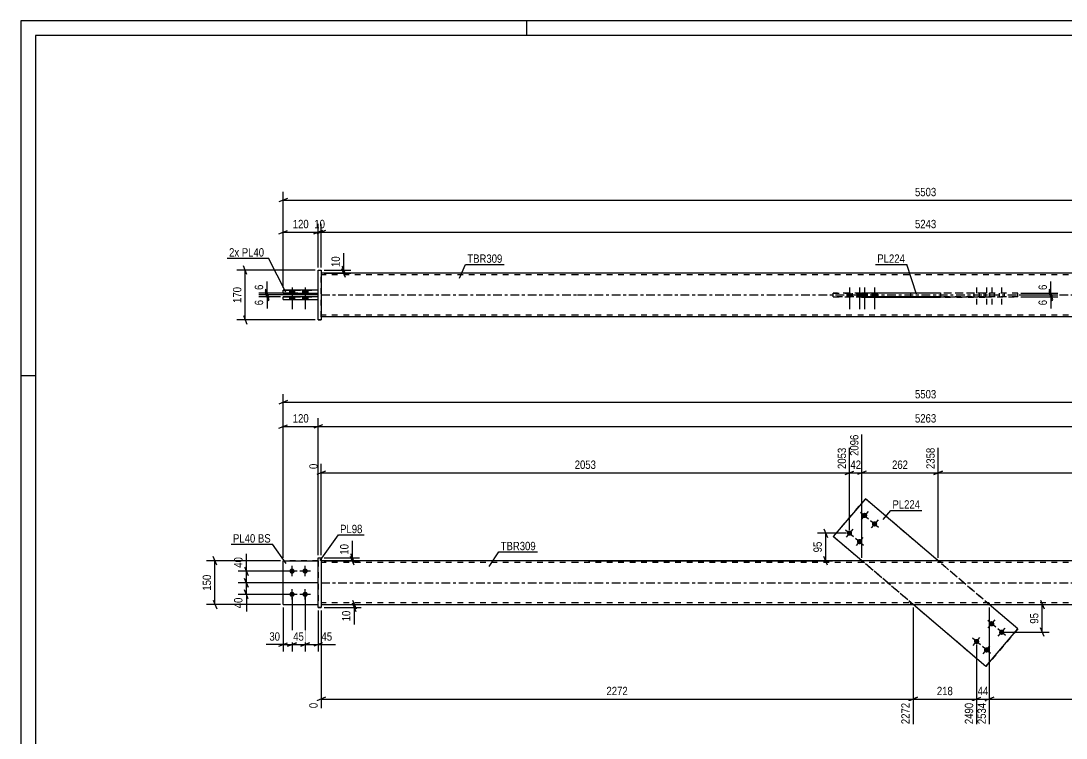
# Model space of a CAD drawing. Header units: millimetres. Extents: x 0 to 594, y 0 to 420.
# Drawn here: x 0 to 359.3, y 173.5 to 420 of the extents above; entities that cross this region are included whole.
import ezdxf

# ---------------------------------------------------------------- set-up
doc = ezdxf.new("R2010")
doc.units = ezdxf.units.MM
doc.linetypes.add('DXK_LINE_DOT2', pattern=[3.9198, 1.9599, -1.9599])
doc.linetypes.add('DXK_LINE_DOT3', pattern=[5.9187, 2.979, -0.9799, 0.9799, -0.9799])
doc.styles.add('Arial Narrow', font='ARIALN.TTF', dxfattribs={"height": 0.2})

# ---------------------------------------------------------------- blocks, each defined once
blk = doc.blocks.new('Unknown-580609885-1130')
at = {"color": 5, "linetype": 'Continuous'}
for p, q in [((594, 420), (0, 420)), ((0, 420), (0, 0)), ((174, 415), (174, 420)), ((589, 415), (5, 415)), ((5, 415), (5, 5)), ((5, 298), (0, 298))]:
    blk.add_line(p, q, dxfattribs=at)
blk = doc.blocks.new('Part-580609885-1679 - 1673')
at = {"color": 7, "linetype": 'DXK_LINE_DOT2'}
for p, q in [((90.21, 219.41), (90.21, 234.41)), ((90.21, 234.41), (102.21, 234.41)), ((102.21, 234.41), (90.21, 234.41)), ((102.21, 234.41), (102.21, 219.41)), ((90.21, 219.41), (90.21, 219.41)), ((90.21, 219.41), (102.21, 219.41)), ((90.21, 219.41), (102.21, 219.41)), ((102.21, 219.41), (102.21, 219.41))]:
    blk.add_line(p, q, dxfattribs=at)
blk = doc.blocks.new('Part-580609885-1700 - 1673')
at = {"color": 2, "linetype": 'Continuous'}
for p, q in [((191.21, 234.41), (103.21, 234.41)), ((430.77, 234.41), (191.31, 234.41)), ((103.21, 219.41), (191.21, 219.41)), ((191.31, 219.41), (430.77, 219.41))]:
    blk.add_line(p, q, dxfattribs=at)
at = {"color": 7, "linetype": 'DXK_LINE_DOT2'}
for p, q in [((103.21, 234.41), (103.21, 219.41)), ((191.21, 233.81), (103.21, 233.81)), ((430.77, 233.81), (191.31, 233.81)), ((289.04, 234.41), (289.04, 233.81)), ((316.15, 234.41), (316.15, 233.81)), ((191.21, 220.01), (103.21, 220.01)), ((430.77, 220.01), (191.31, 220.01)), ((305.93, 219.41), (305.93, 220.01)), ((333.05, 219.41), (333.05, 220.01))]:
    blk.add_line(p, q, dxfattribs=at)
at = {"color": 7, "linetype": 'DXK_LINE_DOT3'}
for p, q in [((103.21, 226.91), (191.21, 226.91)), ((191.31, 226.91), (430.77, 226.91))]:
    blk.add_line(p, q, dxfattribs=at)
blk = doc.blocks.new('Part-580609885-1684 - 1673')
at = {"color": 2, "linetype": 'Continuous'}
for p, q in [((90.21, 219.41), (90.21, 234.41)), ((90.21, 234.41), (102.21, 234.41)), ((90.21, 219.41), (90.21, 219.41)), ((90.21, 219.41), (102.21, 219.41))]:
    blk.add_line(p, q, dxfattribs=at)
at = {"color": 7, "linetype": 'DXK_LINE_DOT2'}
for p, q in [((102.21, 234.41), (90.21, 234.41)), ((102.21, 234.41), (102.21, 219.41)), ((90.21, 219.41), (90.21, 219.41)), ((90.21, 219.41), (102.21, 219.41)), ((102.21, 219.41), (102.21, 219.41))]:
    blk.add_line(p, q, dxfattribs=at)
blk = doc.blocks.new('Bolt-580609885-1706 - 1673')
at = {"linetype": 'Continuous'}
for points in [[(290.67, 250.71), (290.8, 250.58), (290.9, 250.42), (290.96, 250.24), (290.98, 250.05), (290.97, 249.86), (290.92, 249.68), (290.83, 249.52), (290.7, 249.38), (290.56, 249.26), (290.39, 249.18), (290.2, 249.14), (290.01, 249.13), (289.83, 249.16), (289.66, 249.24), (289.5, 249.34), (289.37, 249.48), (289.27, 249.64), (289.21, 249.82), (289.18, 250), (289.2, 250.19), (289.25, 250.37), (289.34, 250.54), (289.46, 250.68), (289.61, 250.79), (289.78, 250.88), (289.97, 250.92), (290.15, 250.93), (290.34, 250.89), (290.51, 250.82)], [(294.09, 247.79), (294.22, 247.66), (294.32, 247.5), (294.38, 247.32), (294.41, 247.13), (294.39, 246.95), (294.34, 246.77), (294.25, 246.6), (294.13, 246.46), (293.98, 246.34), (293.81, 246.26), (293.63, 246.22), (293.44, 246.21), (293.25, 246.25), (293.08, 246.32), (292.93, 246.42), (292.8, 246.56), (292.7, 246.72), (292.63, 246.9), (292.61, 247.08), (292.62, 247.27), (292.68, 247.45), (292.77, 247.62), (292.89, 247.76), (293.04, 247.88), (293.21, 247.96), (293.39, 248), (293.58, 248.01), (293.76, 247.97), (293.94, 247.9)], [(285.48, 244.62), (285.61, 244.49), (285.71, 244.33), (285.77, 244.15), (285.79, 243.96), (285.78, 243.78), (285.73, 243.6), (285.64, 243.43), (285.52, 243.29), (285.37, 243.17), (285.2, 243.09), (285.01, 243.05), (284.83, 243.04), (284.64, 243.08), (284.47, 243.15), (284.31, 243.25), (284.18, 243.39), (284.08, 243.55), (284.02, 243.73), (284, 243.91), (284.01, 244.1), (284.06, 244.28), (284.15, 244.45), (284.27, 244.59), (284.42, 244.71), (284.59, 244.79), (284.78, 244.83), (284.96, 244.84), (285.15, 244.8), (285.32, 244.73)], [(288.9, 241.71), (289.03, 241.57), (289.13, 241.41), (289.19, 241.23), (289.22, 241.04), (289.2, 240.86), (289.15, 240.68), (289.06, 240.51), (288.94, 240.37), (288.79, 240.25), (288.62, 240.17), (288.44, 240.13), (288.25, 240.12), (288.07, 240.16), (287.89, 240.23), (287.74, 240.34), (287.61, 240.47), (287.51, 240.63), (287.44, 240.81), (287.42, 241), (287.43, 241.18), (287.49, 241.36), (287.58, 241.53), (287.7, 241.67), (287.85, 241.79), (288.02, 241.87), (288.2, 241.91), (288.39, 241.92), (288.57, 241.88), (288.75, 241.81)]]:
    blk.add_hatch(color=1, dxfattribs=at).paths.add_polyline_path(points)
at = {"color": 1, "linetype": 'Continuous'}
for p, q in [((288.71, 251.2), (291.45, 248.86)), ((291.25, 251.4), (288.92, 248.66)), ((292.14, 248.28), (294.88, 245.94)), ((294.68, 248.48), (292.34, 245.74)), ((283.52, 245.11), (286.26, 242.77)), ((286.06, 245.31), (283.73, 242.57)), ((286.95, 242.19), (289.69, 239.85)), ((289.49, 242.39), (287.15, 239.65))]:
    blk.add_line(p, q, dxfattribs=at)
blk = doc.blocks.new('Bolt-580609885-1707 - 1673')
at = {"linetype": 'Continuous'}
for points in [[(333.18, 212.12), (333.05, 212.25), (332.95, 212.41), (332.89, 212.59), (332.87, 212.78), (332.88, 212.96), (332.93, 213.14), (333.02, 213.31), (333.15, 213.45), (333.29, 213.57), (333.46, 213.65), (333.65, 213.69), (333.83, 213.7), (334.02, 213.66), (334.19, 213.59), (334.35, 213.49), (334.48, 213.35), (334.58, 213.19), (334.64, 213.01), (334.66, 212.82), (334.65, 212.64), (334.6, 212.46), (334.51, 212.29), (334.39, 212.15), (334.24, 212.03), (334.07, 211.95), (333.88, 211.91), (333.7, 211.9), (333.51, 211.94), (333.34, 212.01)], [(336.61, 209.2), (336.48, 209.33), (336.38, 209.49), (336.32, 209.67), (336.29, 209.86), (336.31, 210.04), (336.36, 210.22), (336.45, 210.39), (336.57, 210.53), (336.72, 210.65), (336.89, 210.73), (337.07, 210.77), (337.26, 210.78), (337.44, 210.74), (337.62, 210.67), (337.77, 210.57), (337.9, 210.43), (338, 210.27), (338.07, 210.09), (338.09, 209.91), (338.08, 209.72), (338.02, 209.54), (337.93, 209.37), (337.81, 209.23), (337.66, 209.11), (337.49, 209.03), (337.31, 208.99), (337.12, 208.98), (336.94, 209.02), (336.76, 209.09)], [(327.99, 206.03), (327.86, 206.16), (327.76, 206.32), (327.7, 206.5), (327.68, 206.69), (327.69, 206.87), (327.74, 207.05), (327.83, 207.22), (327.96, 207.36), (328.11, 207.48), (328.27, 207.56), (328.46, 207.6), (328.65, 207.61), (328.83, 207.57), (329, 207.5), (329.16, 207.4), (329.29, 207.26), (329.39, 207.1), (329.45, 206.92), (329.48, 206.74), (329.46, 206.55), (329.41, 206.37), (329.32, 206.2), (329.2, 206.06), (329.05, 205.94), (328.88, 205.86), (328.69, 205.82), (328.51, 205.81), (328.32, 205.85), (328.15, 205.92)], [(331.42, 203.11), (331.29, 203.24), (331.19, 203.4), (331.13, 203.58), (331.1, 203.77), (331.12, 203.96), (331.17, 204.14), (331.26, 204.3), (331.38, 204.44), (331.53, 204.56), (331.7, 204.64), (331.88, 204.68), (332.07, 204.69), (332.26, 204.66), (332.43, 204.58), (332.58, 204.48), (332.71, 204.34), (332.81, 204.18), (332.88, 204), (332.9, 203.82), (332.89, 203.63), (332.83, 203.45), (332.74, 203.28), (332.62, 203.14), (332.47, 203.03), (332.3, 202.94), (332.12, 202.9), (331.93, 202.9), (331.75, 202.93), (331.57, 203)]]:
    blk.add_hatch(color=1, dxfattribs=at).paths.add_polyline_path(points)
at = {"color": 1, "linetype": 'Continuous'}
for p, q in [((335.14, 211.63), (332.4, 213.97)), ((332.6, 211.43), (334.93, 214.17)), ((338.56, 208.71), (335.82, 211.05)), ((336.02, 208.51), (338.36, 211.25)), ((329.95, 205.54), (327.21, 207.88)), ((327.41, 205.34), (329.74, 208.08)), ((333.37, 202.62), (330.63, 204.96)), ((330.83, 202.42), (333.17, 205.16))]:
    blk.add_line(p, q, dxfattribs=at)
blk = doc.blocks.new('Bolt-580609885-1709 - 1673')
at = {"linetype": 'Continuous'}
for points in [[(93.21, 230.01), (93.03, 230.03), (92.85, 230.09), (92.68, 230.18), (92.54, 230.31), (92.43, 230.46), (92.36, 230.63), (92.32, 230.82), (92.32, 231), (92.36, 231.19), (92.43, 231.36), (92.54, 231.51), (92.68, 231.64), (92.85, 231.73), (93.03, 231.79), (93.21, 231.81), (93.4, 231.79), (93.58, 231.73), (93.74, 231.64), (93.88, 231.51), (93.99, 231.36), (94.07, 231.19), (94.11, 231), (94.11, 230.82), (94.07, 230.63), (93.99, 230.46), (93.88, 230.31), (93.74, 230.18), (93.58, 230.09), (93.4, 230.03)], [(97.71, 230.01), (97.53, 230.03), (97.35, 230.09), (97.18, 230.18), (97.04, 230.31), (96.93, 230.46), (96.86, 230.63), (96.82, 230.82), (96.82, 231), (96.86, 231.19), (96.93, 231.36), (97.04, 231.51), (97.18, 231.64), (97.35, 231.73), (97.53, 231.79), (97.71, 231.81), (97.9, 231.79), (98.08, 231.73), (98.24, 231.64), (98.38, 231.51), (98.49, 231.36), (98.57, 231.19), (98.61, 231), (98.61, 230.82), (98.57, 230.63), (98.49, 230.46), (98.38, 230.31), (98.24, 230.18), (98.08, 230.09), (97.9, 230.03)], [(93.21, 222.01), (93.03, 222.03), (92.85, 222.09), (92.68, 222.18), (92.54, 222.31), (92.43, 222.46), (92.36, 222.63), (92.32, 222.82), (92.32, 223), (92.36, 223.19), (92.43, 223.36), (92.54, 223.51), (92.68, 223.64), (92.85, 223.73), (93.03, 223.79), (93.21, 223.81), (93.4, 223.79), (93.58, 223.73), (93.74, 223.64), (93.88, 223.51), (93.99, 223.36), (94.07, 223.19), (94.11, 223), (94.11, 222.82), (94.07, 222.63), (93.99, 222.46), (93.88, 222.31), (93.74, 222.18), (93.58, 222.09), (93.4, 222.03)], [(97.71, 222.01), (97.53, 222.03), (97.35, 222.09), (97.18, 222.18), (97.04, 222.31), (96.93, 222.46), (96.86, 222.63), (96.82, 222.82), (96.82, 223), (96.86, 223.19), (96.93, 223.36), (97.04, 223.51), (97.18, 223.64), (97.35, 223.73), (97.53, 223.79), (97.71, 223.81), (97.9, 223.79), (98.08, 223.73), (98.24, 223.64), (98.38, 223.51), (98.49, 223.36), (98.57, 223.19), (98.61, 223), (98.61, 222.82), (98.57, 222.63), (98.49, 222.46), (98.38, 222.31), (98.24, 222.18), (98.08, 222.09), (97.9, 222.03)]]:
    blk.add_hatch(color=1, dxfattribs=at).paths.add_polyline_path(points)
at = {"color": 1, "linetype": 'Continuous'}
for p, q in [((95.01, 230.91), (91.41, 230.91)), ((93.21, 229.11), (93.21, 232.71)), ((99.51, 230.91), (95.91, 230.91)), ((97.71, 229.11), (97.71, 232.71)), ((95.01, 222.91), (91.41, 222.91)), ((93.21, 221.11), (93.21, 224.71)), ((99.51, 222.91), (95.91, 222.91)), ((97.71, 221.11), (97.71, 224.71))]:
    blk.add_line(p, q, dxfattribs=at)
blk = doc.blocks.new('Part-580609885-1715 - 1673')
at = {"color": 2, "linetype": 'Continuous'}
for p, q in [((290.34, 255.72), (279.31, 242.78)), ((290.34, 255.72), (290.34, 255.72)), ((315.35, 234.41), (290.34, 255.72)), ((289.14, 234.41), (279.31, 242.78)), ((279.31, 242.78), (279.31, 242.78)), ((331.75, 198.1), (306.74, 219.41)), ((342.77, 211.04), (332.95, 219.41)), ((331.75, 198.1), (342.77, 211.04)), ((342.77, 211.04), (342.77, 211.04)), ((331.75, 198.1), (331.75, 198.1))]:
    blk.add_line(p, q, dxfattribs=at)
at = {"color": 7, "linetype": 'DXK_LINE_DOT2'}
for p, q in [((279.31, 242.78), (290.34, 255.72)), ((342.77, 211.04), (290.34, 255.72)), ((331.75, 198.1), (279.31, 242.78)), ((306.74, 219.41), (289.14, 234.41)), ((332.95, 219.41), (315.35, 234.41)), ((342.77, 211.04), (331.75, 198.1))]:
    blk.add_line(p, q, dxfattribs=at)
blk = doc.blocks.new('Part-580609885-1720 - 1673')
at = {"color": 2, "linetype": 'Continuous'}
for p, q in [((102.21, 235.41), (103.21, 235.41)), ((102.21, 218.41), (102.21, 235.41)), ((103.21, 235.41), (103.21, 235.41)), ((103.21, 235.41), (103.21, 218.41)), ((102.21, 218.41), (103.21, 218.41))]:
    blk.add_line(p, q, dxfattribs=at)
at = {"color": 7, "linetype": 'DXK_LINE_DOT2'}
for p, q in [((102.21, 235.41), (103.21, 235.41)), ((103.21, 218.41), (102.21, 218.41)), ((102.21, 218.41), (102.21, 218.41)), ((103.21, 218.41), (103.21, 218.41))]:
    blk.add_line(p, q, dxfattribs=at)
blk = doc.blocks.new('Part-580609885-1418 - 1367')
at = {"color": 2, "linetype": 'Continuous'}
for p, q in [((90.21, 324.2), (90.21, 325.2)), ((102.21, 325.2), (90.21, 325.2)), ((90.21, 324.2), (90.21, 324.2)), ((90.21, 324.2), (102.21, 324.2))]:
    blk.add_line(p, q, dxfattribs=at)
at = {"color": 7, "linetype": 'DXK_LINE_DOT2'}
for p, q in [((90.21, 325.2), (102.21, 325.2)), ((90.21, 324.2), (102.21, 324.2)), ((102.21, 324.2), (102.21, 325.2))]:
    blk.add_line(p, q, dxfattribs=at)
blk = doc.blocks.new('Bolt-580609885-1370 - 1367')
at = {"linetype": 'Continuous'}
for points in [[(92.31, 326.4), (94.11, 326.4), (94.11, 327.4), (92.31, 327.4)], [(92.31, 326.4), (94.11, 326.4), (94.11, 327.4), (92.31, 327.4)], [(96.81, 326.4), (98.61, 326.4), (98.61, 327.4), (96.81, 327.4)], [(96.81, 326.4), (98.61, 326.4), (98.61, 327.4), (96.81, 327.4)], [(92.31, 324.2), (94.11, 324.2), (94.11, 325.2), (92.31, 325.2)], [(92.31, 324.2), (94.11, 324.2), (94.11, 325.2), (92.31, 325.2)], [(96.81, 324.2), (98.61, 324.2), (98.61, 325.2), (96.81, 325.2)], [(96.81, 324.2), (98.61, 324.2), (98.61, 325.2), (96.81, 325.2)]]:
    blk.add_hatch(color=1, dxfattribs=at).paths.add_polyline_path(points)
at = {"color": 1, "linetype": 'Continuous'}
for p, q in [((92.31, 327.4), (92.31, 326.4)), ((92.31, 327.4), (92.31, 326.4)), ((93.21, 328.4), (93.21, 320.9)), ((93.21, 328.4), (93.21, 320.9)), ((94.11, 327.4), (94.11, 326.4)), ((94.11, 327.4), (94.11, 326.4)), ((96.81, 327.4), (96.81, 326.4)), ((96.81, 327.4), (96.81, 326.4)), ((97.71, 328.4), (97.71, 320.9)), ((97.71, 328.4), (97.71, 320.9)), ((98.61, 327.4), (98.61, 326.4)), ((98.61, 327.4), (98.61, 326.4)), ((92.31, 325.2), (92.31, 324.2)), ((92.31, 325.2), (92.31, 324.2)), ((94.11, 325.2), (94.11, 324.2)), ((94.11, 325.2), (94.11, 324.2)), ((96.81, 325.2), (96.81, 324.2)), ((96.81, 325.2), (96.81, 324.2)), ((98.61, 325.2), (98.61, 324.2)), ((98.61, 325.2), (98.61, 324.2))]:
    blk.add_line(p, q, dxfattribs=at)
blk = doc.blocks.new('Bolt-580609885-1435 - 1367')
at = {"color": 1, "linetype": 'DXK_LINE_DOT2'}
for p, q in [((328.58, 328.4), (328.58, 320.9)), ((332, 328.4), (332, 320.9)), ((333.77, 328.4), (333.77, 320.9)), ((337.19, 328.4), (337.19, 320.9)), ((327.68, 326.4), (327.68, 325.2)), ((329.48, 326.4), (329.48, 325.2)), ((331.1, 326.4), (331.1, 325.2)), ((332.87, 326.4), (332.87, 325.2)), ((332.9, 326.4), (332.9, 325.2)), ((334.67, 326.4), (334.67, 325.2)), ((336.29, 326.4), (336.29, 325.2)), ((338.09, 326.4), (338.09, 325.2))]:
    blk.add_line(p, q, dxfattribs=at)
blk = doc.blocks.new('Part-580609885-1456 - 1367')
at = {"color": 2, "linetype": 'Continuous'}
for p, q in [((191.21, 333.3), (103.21, 333.3)), ((430.77, 333.3), (191.31, 333.3)), ((289.04, 326.4), (289.04, 326.5)), ((289.04, 326.5), (289.04, 326.5)), ((289.04, 326.5), (316.15, 326.5)), ((289.04, 325.2), (289.04, 325.1)), ((289.04, 325.1), (316.15, 325.1)), ((305.93, 326.5), (305.93, 326.4)), ((305.93, 325.1), (305.93, 325.2)), ((316.15, 326.5), (316.15, 325.1)), ((191.21, 318.3), (103.21, 318.3)), ((430.77, 318.3), (191.31, 318.3))]:
    blk.add_line(p, q, dxfattribs=at)
at = {"color": 7, "linetype": 'DXK_LINE_DOT2'}
for p, q in [((103.21, 318.3), (103.21, 333.3)), ((191.21, 332.7), (103.21, 332.7)), ((430.77, 332.7), (191.31, 332.7)), ((289.04, 325.2), (289.04, 326.5)), ((289.04, 326.5), (316.15, 326.5)), ((289.04, 325.1), (316.15, 325.1)), ((305.93, 326.5), (333.05, 326.5)), ((305.93, 326.5), (305.93, 326.5)), ((305.93, 326.5), (333.05, 326.5)), ((305.93, 326.4), (305.93, 326.5)), ((305.93, 325.2), (305.93, 326.4)), ((305.93, 325.1), (305.93, 325.1)), ((305.93, 325.1), (305.93, 325.1)), ((333.05, 325.1), (305.93, 325.1)), ((305.93, 325.1), (333.05, 325.1)), ((333.05, 326.5), (333.05, 325.1)), ((191.21, 318.9), (103.21, 318.9)), ((430.77, 318.9), (191.31, 318.9))]:
    blk.add_line(p, q, dxfattribs=at)
at = {"color": 7, "linetype": 'DXK_LINE_DOT3'}
for p, q in [((103.21, 325.8), (191.21, 325.8)), ((191.31, 325.8), (430.77, 325.8))]:
    blk.add_line(p, q, dxfattribs=at)
blk = doc.blocks.new('Part-580609885-1413 - 1367')
at = {"color": 2, "linetype": 'Continuous'}
for p, q in [((90.21, 326.4), (90.21, 327.4)), ((102.21, 327.4), (90.21, 327.4)), ((90.21, 326.4), (90.21, 326.4)), ((90.21, 326.4), (102.21, 326.4))]:
    blk.add_line(p, q, dxfattribs=at)
at = {"color": 7, "linetype": 'DXK_LINE_DOT2'}
for p, q in [((90.21, 327.4), (102.21, 327.4)), ((102.21, 326.4), (102.21, 327.4)), ((90.21, 326.4), (102.21, 326.4))]:
    blk.add_line(p, q, dxfattribs=at)
blk = doc.blocks.new('Part-580609885-1397 - 1367')
at = {"color": 2, "linetype": 'Continuous'}
for p, q in [((279.31, 325.2), (279.31, 326.4)), ((290.34, 325.2), (290.34, 326.4)), ((316.15, 326.4), (290.34, 326.4)), ((316.15, 325.2), (290.34, 325.2))]:
    blk.add_line(p, q, dxfattribs=at)
at = {"color": 7, "linetype": 'DXK_LINE_DOT2'}
for p, q in [((331.75, 326.4), (279.31, 326.4)), ((279.31, 326.4), (290.34, 326.4)), ((279.31, 325.2), (331.75, 325.2)), ((290.34, 325.2), (279.31, 325.2)), ((342.77, 326.4), (316.15, 326.4)), ((342.77, 325.2), (316.15, 325.2)), ((331.75, 325.2), (331.75, 326.4)), ((342.77, 326.4), (331.75, 326.4)), ((331.75, 325.2), (342.77, 325.2)), ((342.77, 325.2), (342.77, 326.4))]:
    blk.add_line(p, q, dxfattribs=at)
blk = doc.blocks.new('Part-580609885-1398 - 1367')
at = {"color": 2, "linetype": 'Continuous'}
for p, q in [((102.21, 334.3), (103.21, 334.3)), ((102.21, 317.3), (102.21, 334.3)), ((103.21, 334.3), (103.21, 334.3)), ((103.21, 334.3), (103.21, 317.3)), ((103.21, 317.3), (102.21, 317.3)), ((102.21, 317.3), (102.21, 317.3))]:
    blk.add_line(p, q, dxfattribs=at)
at = {"color": 7, "linetype": 'DXK_LINE_DOT2'}
for p, q in [((102.21, 334.3), (103.21, 334.3)), ((102.21, 317.3), (103.21, 317.3)), ((102.21, 317.3), (102.21, 317.3))]:
    blk.add_line(p, q, dxfattribs=at)
blk = doc.blocks.new('Bolt-580609885-1436 - 1367')
at = {"linetype": 'Continuous'}
for points in [[(285.79, 326.4), (283.99, 326.4), (283.99, 325.2), (285.79, 325.2)], [(289.22, 326.4), (287.42, 326.4), (287.42, 325.2), (289.22, 325.2)], [(290.98, 326.4), (289.18, 326.4), (289.18, 325.2), (290.98, 325.2)], [(294.41, 326.4), (292.61, 326.4), (292.61, 325.2), (294.41, 325.2)]]:
    blk.add_hatch(color=1, dxfattribs=at).paths.add_polyline_path(points)
at = {"color": 1, "linetype": 'Continuous'}
for p, q in [((284.89, 328.4), (284.89, 320.9)), ((288.32, 328.4), (288.32, 320.9)), ((290.08, 328.4), (290.08, 320.9)), ((293.51, 328.4), (293.51, 320.9)), ((283.99, 326.4), (283.99, 325.2)), ((285.79, 326.4), (285.79, 325.2)), ((287.42, 326.4), (287.42, 325.2)), ((289.18, 326.4), (289.18, 325.2)), ((289.22, 326.4), (289.22, 325.2)), ((290.98, 326.4), (290.98, 325.2)), ((292.61, 326.4), (292.61, 325.2)), ((294.41, 326.4), (294.41, 325.2))]:
    blk.add_line(p, q, dxfattribs=at)
blk = doc.blocks.new('StraightDimension-580609885-1850 - 1673')
at = {"color": 7, "linetype": 'Continuous'}
for p, q in [((332.95, 218.41), (332.95, 178.3)), ((328.58, 205.71), (328.58, 178.3)), ((327.08, 186.31), (330.08, 187.51)), ((328.58, 186.91), (332.95, 186.91)), ((334.45, 187.51), (331.45, 186.31))]:
    blk.add_line(p, q, dxfattribs=at)
at = {"color": 0}
blk.add_wipeout([(333.19, 187.66), (333.19, 191.86), (328.33, 191.86), (328.33, 187.66)], dxfattribs=at)
at = {"color": 3, "style": 'Arial Narrow'}
blk.add_text('44', height=2.863, dxfattribs=at).set_placement((328.93, 188.26))
at = {"color": 0, "linetype": 'Continuous'}
blk.add_wipeout([(332.35, 186.21), (328.15, 186.21), (328.15, 177.7), (332.35, 177.7)], dxfattribs=at)
at = {"color": 3, "linetype": 'Continuous', "style": 'Arial Narrow'}
blk.add_text('2534', height=2.863, rotation=90.0002, dxfattribs=at).set_placement((331.75, 178.3))
blk = doc.blocks.new('StraightDimension-580609885-1792 - 1673')
at = {"color": 7, "linetype": 'Continuous'}
for p, q in [((289.14, 235.41), (289.14, 277.8)), ((284.89, 244.94), (284.89, 273.3)), ((283.39, 264.08), (286.39, 265.28)), ((284.89, 264.68), (289.14, 264.68)), ((290.64, 265.28), (287.64, 264.08))]:
    blk.add_line(p, q, dxfattribs=at)
at = {"color": 0}
blk.add_wipeout([(289.44, 265.43), (289.44, 269.63), (284.59, 269.63), (284.59, 265.43)], dxfattribs=at)
at = {"color": 0, "linetype": 'Continuous'}
blk.add_wipeout([(288.54, 278.4), (284.34, 278.4), (284.34, 269.88), (288.54, 269.88)], dxfattribs=at)
at = {"color": 3, "linetype": 'Continuous', "style": 'Arial Narrow'}
blk.add_text('2096', height=2.863, rotation=90.0002, dxfattribs=at).set_placement((287.94, 270.48))
at = {"color": 3, "style": 'Arial Narrow'}
blk.add_text('42', height=2.863, dxfattribs=at).set_placement((285.19, 266.03))
blk = doc.blocks.new('StraightDimension-580609885-1891 - 1673')
at = {"color": 7, "linetype": 'Continuous'}
for p, q in [((104.21, 219.41), (117.02, 219.41)), ((114.02, 220.91), (115.22, 217.91)), ((115.22, 216.91), (114.02, 219.91)), ((114.62, 218.41), (114.62, 219.41)), ((104.21, 218.41), (117.02, 218.41))]:
    blk.add_line(p, q, dxfattribs=at)
at = {"color": 0}
blk.add_wipeout([(113.87, 217.89), (109.67, 217.89), (109.67, 213.03), (113.87, 213.03)], dxfattribs=at)
at = {"color": 7, "linetype": 'Continuous'}
blk.add_line((114.62, 218.41), (114.62, 212.5), dxfattribs=at)
blk.add_line((114.62, 218.41), (114.62, 212.5), dxfattribs=at)
at = {"color": 3, "style": 'Arial Narrow'}
blk.add_text('10', height=2.863, rotation=90.0002, dxfattribs=at).set_placement((113.27, 213.63))
blk = doc.blocks.new('StraightDimension-580609885-1827 - 1673')
at = {"color": 7, "linetype": 'Continuous'}
for p, q in [((93.21, 221.91), (93.21, 203.24)), ((90.21, 218.41), (90.21, 203.24)), ((88.71, 205.04), (91.71, 206.24)), ((90.21, 205.64), (93.21, 205.64)), ((94.71, 206.24), (91.71, 205.04))]:
    blk.add_line(p, q, dxfattribs=at)
at = {"color": 0}
blk.add_wipeout([(89.69, 206.39), (89.69, 210.59), (84.83, 210.59), (84.83, 206.39)], dxfattribs=at)
at = {"color": 7, "linetype": 'Continuous'}
blk.add_line((90.21, 205.64), (84.31, 205.64), dxfattribs=at)
blk.add_line((90.21, 205.64), (84.31, 205.64), dxfattribs=at)
at = {"color": 3, "style": 'Arial Narrow'}
blk.add_text('30', height=2.863, dxfattribs=at).set_placement((85.43, 206.99))
blk = doc.blocks.new('StraightDimension-580609885-1806 - 1673')
at = {"color": 7, "linetype": 'Continuous'}
for p, q in [((284.89, 244.94), (284.89, 273.3)), ((103.21, 236.41), (103.21, 267.81)), ((104.71, 265.28), (101.71, 264.08)), ((103.21, 264.68), (284.89, 264.68)), ((283.39, 264.08), (286.39, 265.28))]:
    blk.add_line(p, q, dxfattribs=at)
at = {"color": 0, "linetype": 'Continuous'}
for points in [[(284.29, 273.9), (280.09, 273.9), (280.09, 265.38), (284.29, 265.38)], [(102.61, 268.41), (98.41, 268.41), (98.41, 265.38), (102.61, 265.38)]]:
    blk.add_wipeout(points, dxfattribs=at)
at = {"color": 0}
blk.add_wipeout([(198.31, 265.43), (198.31, 269.63), (189.8, 269.63), (189.8, 265.43)], dxfattribs=at)
at = {"color": 3, "linetype": 'Continuous', "style": 'Arial Narrow'}
for s, height, p in [('2053', 2.863, (283.69, 265.98)), ('0', 2.86, (102.01, 265.98))]:
    blk.add_text(s, height=height, rotation=90.0002, dxfattribs=at).set_placement(p)
at = {"color": 3, "style": 'Arial Narrow'}
blk.add_text('2053', height=2.863, dxfattribs=at).set_placement((190.4, 266.03))
blk = doc.blocks.new('StraightDimension-580609885-1760 - 1673')
at = {"color": 7, "linetype": 'Continuous'}
for p, q in [((315.35, 235.41), (315.35, 273.3)), ((518.87, 236.41), (518.87, 273.3)), ((316.85, 265.28), (313.85, 264.08)), ((315.35, 264.68), (518.87, 264.68)), ((517.37, 264.08), (520.37, 265.28))]:
    blk.add_line(p, q, dxfattribs=at)
at = {"color": 0, "linetype": 'Continuous'}
blk.add_wipeout([(518.27, 273.9), (514.07, 273.9), (514.07, 265.38), (518.27, 265.38)], dxfattribs=at)
at = {"color": 0}
blk.add_wipeout([(421.37, 265.43), (421.37, 269.63), (412.85, 269.63), (412.85, 265.43)], dxfattribs=at)
at = {"color": 3, "linetype": 'Continuous', "style": 'Arial Narrow'}
blk.add_text('5243', height=2.863, rotation=90.0002, dxfattribs=at).set_placement((517.67, 265.98))
at = {"color": 3, "style": 'Arial Narrow'}
blk.add_text('2885', height=2.863, dxfattribs=at).set_placement((413.45, 266.03))
blk = doc.blocks.new('StraightDimension-580609885-2057 - 1673')
at = {"color": 7, "linetype": 'Continuous'}
for p, q in [((88.71, 280.01), (91.71, 281.21)), ((90.21, 235.41), (90.21, 283.46)), ((90.21, 280.61), (102.21, 280.61)), ((103.71, 281.21), (100.71, 280.01)), ((102.21, 236.41), (102.21, 283.46))]:
    blk.add_line(p, q, dxfattribs=at)
at = {"color": 0}
blk.add_wipeout([(99.55, 281.36), (99.55, 285.56), (92.87, 285.56), (92.87, 281.36)], dxfattribs=at)
at = {"color": 3, "style": 'Arial Narrow'}
blk.add_text('120', height=2.863, dxfattribs=at).set_placement((93.47, 281.96))
blk = doc.blocks.new('StraightDimension-580609885-1900 - 1673')
at = {"color": 7, "linetype": 'Continuous'}
for p, q in [((104.21, 235.41), (116.36, 235.41)), ((104.21, 234.41), (116.36, 234.41)), ((113.36, 236.91), (114.56, 233.91)), ((114.56, 232.91), (113.36, 235.91)), ((113.96, 234.41), (113.96, 235.41))]:
    blk.add_line(p, q, dxfattribs=at)
at = {"color": 0}
blk.add_wipeout([(113.21, 240.79), (109.01, 240.79), (109.01, 235.94), (113.21, 235.94)], dxfattribs=at)
at = {"color": 7, "linetype": 'Continuous'}
blk.add_line((113.96, 235.41), (113.96, 241.32), dxfattribs=at)
blk.add_line((113.96, 235.41), (113.96, 241.32), dxfattribs=at)
at = {"color": 3, "style": 'Arial Narrow'}
blk.add_text('10', height=2.863, rotation=90.0002, dxfattribs=at).set_placement((112.61, 236.54))
blk = doc.blocks.new('StraightDimension-580609885-2050 - 1673')
at = {"color": 7, "linetype": 'Continuous'}
for p, q in [((103.71, 281.21), (100.71, 280.01)), ((102.21, 236.41), (102.21, 283.46)), ((102.21, 280.61), (519.87, 280.61))]:
    blk.add_line(p, q, dxfattribs=at)
at = {"color": 0}
blk.add_wipeout([(315.3, 281.36), (315.3, 285.56), (306.79, 285.56), (306.79, 281.36)], dxfattribs=at)
at = {"color": 3, "style": 'Arial Narrow'}
blk.add_text('5263', height=2.863, dxfattribs=at).set_placement((307.39, 281.96))
blk = doc.blocks.new('StraightDimension-580609885-1772 - 1673')
at = {"color": 7, "linetype": 'Continuous'}
for p, q in [((289.14, 235.41), (289.14, 277.8)), ((315.35, 235.41), (315.35, 273.3)), ((290.64, 265.28), (287.64, 264.08)), ((289.14, 264.68), (315.35, 264.68)), ((313.85, 264.08), (316.85, 265.28))]:
    blk.add_line(p, q, dxfattribs=at)
at = {"color": 0, "linetype": 'Continuous'}
blk.add_wipeout([(314.75, 273.9), (310.55, 273.9), (310.55, 265.38), (314.75, 265.38)], dxfattribs=at)
at = {"color": 0}
blk.add_wipeout([(305.58, 265.43), (305.58, 269.63), (298.9, 269.63), (298.9, 265.43)], dxfattribs=at)
at = {"color": 3, "linetype": 'Continuous', "style": 'Arial Narrow'}
blk.add_text('2358', height=2.863, rotation=90.0002, dxfattribs=at).set_placement((314.15, 265.98))
at = {"color": 3, "style": 'Arial Narrow'}
blk.add_text('262', height=2.863, dxfattribs=at).set_placement((299.5, 266.03))
blk = doc.blocks.new('StraightDimension-580609885-1909 - 1673')
at = {"color": 7, "linetype": 'Continuous'}
for p, q in [((92.21, 230.91), (74.66, 230.91)), ((76.91, 232.41), (78.11, 229.41)), ((77.51, 226.91), (77.51, 230.91)), ((102.21, 226.91), (74.66, 226.91)), ((78.11, 225.41), (76.91, 228.41))]:
    blk.add_line(p, q, dxfattribs=at)
at = {"color": 0}
blk.add_wipeout([(76.76, 236.29), (72.56, 236.29), (72.56, 231.44), (76.76, 231.44)], dxfattribs=at)
at = {"color": 7, "linetype": 'Continuous'}
blk.add_line((77.51, 230.91), (77.51, 236.82), dxfattribs=at)
blk.add_line((77.51, 230.91), (77.51, 236.82), dxfattribs=at)
at = {"color": 3, "style": 'Arial Narrow'}
blk.add_text('40', height=2.863, rotation=90.0002, dxfattribs=at).set_placement((76.16, 232.04))
blk = doc.blocks.new('StraightDimension-580609885-1735 - 1673')
at = {"color": 7, "linetype": 'Continuous'}
for p, q in [((276.09, 245.44), (277.29, 242.44)), ((283.89, 243.94), (273.84, 243.94)), ((276.69, 234.41), (276.69, 243.94)), ((195.16, 234.41), (279.09, 234.41)), ((277.29, 232.91), (276.09, 235.91))]:
    blk.add_line(p, q, dxfattribs=at)
at = {"color": 0}
blk.add_wipeout([(275.94, 241.6), (271.74, 241.6), (271.74, 236.75), (275.94, 236.75)], dxfattribs=at)
at = {"color": 3, "style": 'Arial Narrow'}
blk.add_text('95', height=2.863, rotation=90.0002, dxfattribs=at).set_placement((275.34, 237.35))
blk = doc.blocks.new('StraightDimension-580609885-1746 - 1673')
at = {"color": 7, "linetype": 'Continuous'}
for p, q in [((90.21, 235.41), (90.21, 291.76)), ((91.71, 289.51), (88.71, 288.31)), ((90.21, 288.91), (531.87, 288.91))]:
    blk.add_line(p, q, dxfattribs=at)
at = {"color": 0}
blk.add_wipeout([(315.3, 289.66), (315.3, 293.86), (306.79, 293.86), (306.79, 289.66)], dxfattribs=at)
at = {"color": 3, "style": 'Arial Narrow'}
blk.add_text('5503', height=2.863, dxfattribs=at).set_placement((307.39, 290.26))
blk = doc.blocks.new('StraightDimension-580609885-1813 - 1673')
at = {"color": 7, "linetype": 'Continuous'}
for p, q in [((97.71, 221.91), (97.71, 203.24)), ((102.21, 217.41), (102.21, 203.24)), ((96.21, 205.04), (99.21, 206.24)), ((97.71, 205.64), (102.21, 205.64)), ((103.71, 206.24), (100.71, 205.04))]:
    blk.add_line(p, q, dxfattribs=at)
at = {"color": 0}
blk.add_wipeout([(107.59, 206.39), (107.59, 210.59), (102.74, 210.59), (102.74, 206.39)], dxfattribs=at)
at = {"color": 7, "linetype": 'Continuous'}
blk.add_line((102.21, 205.64), (108.12, 205.64), dxfattribs=at)
blk.add_line((102.21, 205.64), (108.12, 205.64), dxfattribs=at)
at = {"color": 3, "style": 'Arial Narrow'}
blk.add_text('45', height=2.863, dxfattribs=at).set_placement((103.34, 206.99))
blk = doc.blocks.new('StraightDimension-580609885-1820 - 1673')
at = {"color": 7, "linetype": 'Continuous'}
for p, q in [((93.21, 221.91), (93.21, 203.24)), ((97.71, 221.91), (97.71, 203.24)), ((91.71, 205.04), (94.71, 206.24)), ((93.21, 205.64), (97.71, 205.64)), ((99.21, 206.24), (96.21, 205.04))]:
    blk.add_line(p, q, dxfattribs=at)
at = {"color": 0}
blk.add_wipeout([(97.89, 206.39), (97.89, 210.59), (93.03, 210.59), (93.03, 206.39)], dxfattribs=at)
at = {"color": 3, "style": 'Arial Narrow'}
blk.add_text('45', height=2.863, dxfattribs=at).set_placement((93.63, 206.99))
blk = doc.blocks.new('StraightDimension-580609885-1838 - 1673')
at = {"color": 7, "linetype": 'Continuous'}
for p, q in [((332.95, 218.41), (332.95, 178.3)), ((518.87, 217.41), (518.87, 178.3)), ((334.45, 187.51), (331.45, 186.31)), ((332.95, 186.91), (518.87, 186.91)), ((517.37, 186.31), (520.37, 187.51))]:
    blk.add_line(p, q, dxfattribs=at)
at = {"color": 0}
blk.add_wipeout([(430.17, 187.66), (430.17, 191.86), (421.65, 191.86), (421.65, 187.66)], dxfattribs=at)
at = {"color": 0, "linetype": 'Continuous'}
blk.add_wipeout([(518.27, 186.21), (514.07, 186.21), (514.07, 177.7), (518.27, 177.7)], dxfattribs=at)
at = {"color": 3, "style": 'Arial Narrow'}
blk.add_text('2709', height=2.863, dxfattribs=at).set_placement((422.25, 188.26))
at = {"color": 3, "linetype": 'Continuous', "style": 'Arial Narrow'}
blk.add_text('5243', height=2.863, rotation=90.0002, dxfattribs=at).set_placement((517.67, 178.3))
blk = doc.blocks.new('StraightDimension-580609885-1864 - 1673')
at = {"color": 7, "linetype": 'Continuous'}
for p, q in [((306.74, 218.41), (306.74, 178.3)), ((328.58, 205.71), (328.58, 178.3)), ((308.24, 187.51), (305.24, 186.31)), ((306.74, 186.91), (328.58, 186.91)), ((327.08, 186.31), (330.08, 187.51))]:
    blk.add_line(p, q, dxfattribs=at)
at = {"color": 0}
blk.add_wipeout([(321, 187.66), (321, 191.86), (314.32, 191.86), (314.32, 187.66)], dxfattribs=at)
at = {"color": 0, "linetype": 'Continuous'}
blk.add_wipeout([(327.98, 186.21), (323.78, 186.21), (323.78, 177.7), (327.98, 177.7)], dxfattribs=at)
at = {"color": 3, "style": 'Arial Narrow'}
blk.add_text('218', height=2.863, dxfattribs=at).set_placement((314.92, 188.26))
at = {"color": 3, "linetype": 'Continuous', "style": 'Arial Narrow'}
blk.add_text('2490', height=2.863, rotation=90.0002, dxfattribs=at).set_placement((327.38, 178.3))
blk = doc.blocks.new('StraightDimension-580609885-1878 - 1673')
at = {"color": 7, "linetype": 'Continuous'}
for p, q in [((103.21, 217.41), (103.21, 183.79)), ((306.74, 218.41), (306.74, 178.3)), ((104.71, 187.51), (101.71, 186.31)), ((103.21, 186.91), (306.74, 186.91)), ((305.24, 186.31), (308.24, 187.51))]:
    blk.add_line(p, q, dxfattribs=at)
at = {"color": 0}
blk.add_wipeout([(209.23, 187.66), (209.23, 191.86), (200.72, 191.86), (200.72, 187.66)], dxfattribs=at)
at = {"color": 0, "linetype": 'Continuous'}
for points in [[(102.61, 186.21), (98.41, 186.21), (98.41, 183.19), (102.61, 183.19)], [(306.14, 186.21), (301.94, 186.21), (301.94, 177.7), (306.14, 177.7)]]:
    blk.add_wipeout(points, dxfattribs=at)
at = {"color": 3, "style": 'Arial Narrow'}
blk.add_text('2272', height=2.863, dxfattribs=at).set_placement((201.32, 188.26))
at = {"color": 3, "linetype": 'Continuous', "style": 'Arial Narrow'}
for s, height, p in [('0', 2.86, (102.01, 183.79)), ('2272', 2.863, (305.54, 178.3))]:
    blk.add_text(s, height=height, rotation=90.0002, dxfattribs=at).set_placement(p)
blk = doc.blocks.new('StraightDimension-580609885-1922 - 1673')
at = {"color": 7, "linetype": 'Continuous'}
for p, q in [((102.21, 226.91), (74.66, 226.91)), ((76.91, 228.41), (78.11, 225.41)), ((77.51, 222.91), (77.51, 226.91)), ((92.21, 222.91), (74.66, 222.91)), ((78.11, 221.41), (76.91, 224.41))]:
    blk.add_line(p, q, dxfattribs=at)
at = {"color": 0}
blk.add_wipeout([(76.76, 222.39), (72.56, 222.39), (72.56, 217.53), (76.76, 217.53)], dxfattribs=at)
at = {"color": 7, "linetype": 'Continuous'}
blk.add_line((77.51, 222.91), (77.51, 217), dxfattribs=at)
blk.add_line((77.51, 222.91), (77.51, 217), dxfattribs=at)
at = {"color": 3, "style": 'Arial Narrow'}
blk.add_text('40', height=2.863, rotation=90.0002, dxfattribs=at).set_placement((76.16, 218.13))
blk = doc.blocks.new('StraightDimension-580609885-1979 - 1673')
at = {"color": 7, "linetype": 'Continuous'}
for p, q in [((89.21, 234.41), (63.86, 234.41)), ((67.31, 232.91), (66.11, 235.91)), ((66.71, 219.41), (66.71, 234.41)), ((89.21, 219.41), (63.86, 219.41)), ((66.11, 220.91), (67.31, 217.91))]:
    blk.add_line(p, q, dxfattribs=at)
at = {"color": 0}
blk.add_wipeout([(65.96, 230.25), (61.76, 230.25), (61.76, 223.57), (65.96, 223.57)], dxfattribs=at)
at = {"color": 3, "style": 'Arial Narrow'}
blk.add_text('150', height=2.863, rotation=90.0002, dxfattribs=at).set_placement((65.36, 224.17))
blk = doc.blocks.new('StraightDimension-580609885-1993 - 1673')
at = {"color": 7, "linetype": 'Continuous'}
for p, q in [((350.56, 220.91), (351.76, 217.91)), ((351.16, 209.88), (351.16, 219.41)), ((351.33, 219.41), (353.56, 219.41)), ((338.19, 209.88), (353.56, 209.88)), ((351.76, 208.38), (350.56, 211.38))]:
    blk.add_line(p, q, dxfattribs=at)
at = {"color": 0}
blk.add_wipeout([(350.41, 217.07), (346.21, 217.07), (346.21, 212.22), (350.41, 212.22)], dxfattribs=at)
at = {"color": 3, "style": 'Arial Narrow'}
blk.add_text('95', height=2.863, rotation=90.0002, dxfattribs=at).set_placement((349.81, 212.82))
blk = doc.blocks.new('StraightDimension-580609885-1471 - 1367')
at = {"color": 7, "linetype": 'Continuous'}
for p, q in [((104.21, 334.3), (113.39, 334.3)), ((110.39, 335.8), (111.59, 332.8)), ((111.59, 331.8), (110.39, 334.8)), ((110.99, 333.3), (110.99, 334.3)), ((104.21, 333.3), (113.39, 333.3))]:
    blk.add_line(p, q, dxfattribs=at)
at = {"color": 0}
blk.add_wipeout([(110.24, 339.69), (106.04, 339.69), (106.04, 334.83), (110.24, 334.83)], dxfattribs=at)
at = {"color": 7, "linetype": 'Continuous'}
blk.add_line((110.99, 334.3), (110.99, 340.21), dxfattribs=at)
blk.add_line((110.99, 334.3), (110.99, 340.21), dxfattribs=at)
at = {"color": 3, "style": 'Arial Narrow'}
blk.add_text('10', height=2.863, rotation=90.0002, dxfattribs=at).set_placement((109.64, 335.43))
blk = doc.blocks.new('StraightDimension-580609885-1540 - 1367')
at = {"color": 7, "linetype": 'Continuous'}
for p, q in [((353.49, 327.9), (354.69, 324.9)), ((354.69, 324.3), (353.49, 327.3)), ((343.77, 326.4), (356.49, 326.4)), ((343.77, 325.8), (356.49, 325.8)), ((354.09, 325.8), (354.09, 326.4))]:
    blk.add_line(p, q, dxfattribs=at)
at = {"color": 0}
blk.add_wipeout([(353.34, 329.96), (349.14, 329.96), (349.14, 326.93), (353.34, 326.93)], dxfattribs=at)
at = {"color": 7, "linetype": 'Continuous'}
blk.add_line((354.09, 326.4), (354.09, 330.48), dxfattribs=at)
blk.add_line((354.09, 326.4), (354.09, 330.48), dxfattribs=at)
at = {"color": 3, "style": 'Arial Narrow'}
blk.add_text('6', height=2.86, rotation=90.0002, dxfattribs=at).set_placement((352.74, 327.53))
blk = doc.blocks.new('StraightDimension-580609885-1525 - 1367')
at = {"color": 7, "linetype": 'Continuous'}
for p, q in [((101.21, 334.3), (74.27, 334.3)), ((77.72, 332.8), (76.52, 335.8)), ((77.12, 317.3), (77.12, 334.3)), ((101.21, 317.3), (74.27, 317.3)), ((76.52, 318.8), (77.72, 315.8))]:
    blk.add_line(p, q, dxfattribs=at)
at = {"color": 0}
blk.add_wipeout([(76.37, 329.15), (72.17, 329.15), (72.17, 322.46), (76.37, 322.46)], dxfattribs=at)
at = {"color": 3, "style": 'Arial Narrow'}
blk.add_text('170', height=2.863, rotation=90.0002, dxfattribs=at).set_placement((75.77, 323.06))
blk = doc.blocks.new('StraightDimension-580609885-1536 - 1367')
at = {"color": 7, "linetype": 'Continuous'}
for p, q in [((353.49, 327.3), (354.69, 324.3)), ((343.77, 325.8), (356.49, 325.8)), ((343.77, 325.2), (356.49, 325.2)), ((354.69, 323.7), (353.49, 326.7)), ((354.09, 325.2), (354.09, 325.8))]:
    blk.add_line(p, q, dxfattribs=at)
at = {"color": 0}
blk.add_wipeout([(353.34, 324.68), (349.14, 324.68), (349.14, 321.65), (353.34, 321.65)], dxfattribs=at)
at = {"color": 7, "linetype": 'Continuous'}
blk.add_line((354.09, 325.2), (354.09, 321.13), dxfattribs=at)
blk.add_line((354.09, 325.2), (354.09, 321.13), dxfattribs=at)
at = {"color": 3, "style": 'Arial Narrow'}
blk.add_text('6', height=2.86, rotation=90.0002, dxfattribs=at).set_placement((352.74, 322.25))
blk = doc.blocks.new('StraightDimension-580609885-1489 - 1367')
at = {"color": 7, "linetype": 'Continuous'}
for p, q in [((84.02, 327.9), (85.22, 324.9)), ((85.22, 324.3), (84.02, 327.3)), ((95.21, 326.4), (81.77, 326.4)), ((102.21, 325.8), (81.77, 325.8)), ((84.62, 325.8), (84.62, 326.4))]:
    blk.add_line(p, q, dxfattribs=at)
at = {"color": 0}
blk.add_wipeout([(83.87, 329.96), (79.67, 329.96), (79.67, 326.93), (83.87, 326.93)], dxfattribs=at)
at = {"color": 7, "linetype": 'Continuous'}
blk.add_line((84.62, 326.4), (84.62, 330.48), dxfattribs=at)
blk.add_line((84.62, 326.4), (84.62, 330.48), dxfattribs=at)
at = {"color": 3, "style": 'Arial Narrow'}
blk.add_text('6', height=2.86, rotation=90.0002, dxfattribs=at).set_placement((83.27, 327.53))
blk = doc.blocks.new('StraightDimension-580609885-1508 - 1367')
at = {"color": 7, "linetype": 'Continuous'}
for p, q in [((84.02, 327.3), (85.22, 324.3)), ((102.21, 325.8), (81.77, 325.8)), ((89.21, 325.2), (81.77, 325.2)), ((85.22, 323.7), (84.02, 326.7)), ((84.62, 325.2), (84.62, 325.8))]:
    blk.add_line(p, q, dxfattribs=at)
at = {"color": 0}
blk.add_wipeout([(83.87, 324.68), (79.67, 324.68), (79.67, 321.65), (83.87, 321.65)], dxfattribs=at)
at = {"color": 7, "linetype": 'Continuous'}
blk.add_line((84.62, 325.2), (84.62, 321.13), dxfattribs=at)
blk.add_line((84.62, 325.2), (84.62, 321.13), dxfattribs=at)
at = {"color": 3, "style": 'Arial Narrow'}
blk.add_text('6', height=2.86, rotation=90.0002, dxfattribs=at).set_placement((83.27, 322.25))
blk = doc.blocks.new('StraightDimension-580609885-1545 - 1367')
at = {"color": 7, "linetype": 'Continuous'}
for p, q in [((90.21, 328.4), (90.21, 361.25)), ((91.71, 359), (88.71, 357.8)), ((90.21, 358.4), (531.87, 358.4))]:
    blk.add_line(p, q, dxfattribs=at)
at = {"color": 0}
blk.add_wipeout([(315.3, 359.15), (315.3, 363.35), (306.79, 363.35), (306.79, 359.15)], dxfattribs=at)
at = {"color": 3, "style": 'Arial Narrow'}
blk.add_text('5503', height=2.863, dxfattribs=at).set_placement((307.39, 359.75))
blk = doc.blocks.new('StraightDimension-580609885-1556 - 1367')
at = {"color": 7, "linetype": 'Continuous'}
for p, q in [((102.21, 335.3), (102.21, 350.25)), ((103.21, 335.3), (103.21, 350.25)), ((100.71, 346.8), (103.71, 348)), ((104.71, 348), (101.71, 346.8)), ((102.21, 347.4), (103.21, 347.4))]:
    blk.add_line(p, q, dxfattribs=at)
at = {"color": 0}
blk.add_wipeout([(105.14, 348.15), (105.14, 352.35), (100.28, 352.35), (100.28, 348.15)], dxfattribs=at)
at = {"color": 3, "style": 'Arial Narrow'}
blk.add_text('10', height=2.863, dxfattribs=at).set_placement((100.88, 348.75))
blk = doc.blocks.new('StraightDimension-580609885-1566 - 1367')
at = {"color": 7, "linetype": 'Continuous'}
for p, q in [((90.21, 328.4), (90.21, 350.25)), ((102.21, 335.3), (102.21, 350.25)), ((88.71, 346.8), (91.71, 348)), ((90.21, 347.4), (102.21, 347.4)), ((103.71, 348), (100.71, 346.8))]:
    blk.add_line(p, q, dxfattribs=at)
at = {"color": 0}
blk.add_wipeout([(99.55, 348.15), (99.55, 352.35), (92.87, 352.35), (92.87, 348.15)], dxfattribs=at)
at = {"color": 3, "style": 'Arial Narrow'}
blk.add_text('120', height=2.863, dxfattribs=at).set_placement((93.47, 348.75))
blk = doc.blocks.new('StraightDimension-580609885-1576 - 1367')
at = {"color": 7, "linetype": 'Continuous'}
for p, q in [((103.21, 335.3), (103.21, 350.25)), ((104.71, 348), (101.71, 346.8)), ((103.21, 347.4), (518.87, 347.4))]:
    blk.add_line(p, q, dxfattribs=at)
at = {"color": 0}
blk.add_wipeout([(315.3, 348.15), (315.3, 352.35), (306.79, 352.35), (306.79, 348.15)], dxfattribs=at)
at = {"color": 3, "style": 'Arial Narrow'}
blk.add_text('5243', height=2.863, dxfattribs=at).set_placement((307.39, 348.75))
blk = doc.blocks.new('Mark-580609885-1696 - 1673')
at = {"color": 0}
blk.add_wipeout([(177.01, 238.08), (177.01, 241.08), (164.95, 241.08), (164.95, 238.08)], dxfattribs=at)
blk.add_wipeout([(177.01, 238.08), (177.01, 241.08), (164.95, 241.08), (164.95, 238.08)], dxfattribs=at)
at = {"color": 30, "linetype": 'Continuous'}
for p, q in [((160.95, 232.44), (164.35, 237.48)), ((164.35, 237.48), (177.61, 237.48))]:
    blk.add_line(p, q, dxfattribs=at)
at = {"color": 3, "style": 'Arial Narrow'}
blk.add_text('TBR309', height=2.863, dxfattribs=at).set_placement((164.95, 238.08))
blk = doc.blocks.new('Mark-580609885-1711 - 1673')
at = {"color": 0}
blk.add_wipeout([(309.14, 252.38), (309.14, 255.38), (299.64, 255.38), (299.64, 252.38)], dxfattribs=at)
blk.add_wipeout([(309.14, 252.38), (309.14, 255.38), (299.64, 255.38), (299.64, 252.38)], dxfattribs=at)
at = {"color": 30, "linetype": 'Continuous'}
for p, q in [((296.5, 248.6), (299.04, 251.78)), ((299.04, 251.78), (309.74, 251.78))]:
    blk.add_line(p, q, dxfattribs=at)
at = {"color": 3, "style": 'Arial Narrow'}
blk.add_text('PL224', height=2.863, dxfattribs=at).set_placement((299.64, 252.38))
blk = doc.blocks.new('Mark-580609885-1716 - 1673')
at = {"color": 0}
blk.add_wipeout([(117.42, 243.95), (117.42, 246.95), (109.74, 246.95), (109.74, 243.95)], dxfattribs=at)
blk.add_wipeout([(117.42, 243.95), (117.42, 246.95), (109.74, 246.95), (109.74, 243.95)], dxfattribs=at)
at = {"color": 30, "linetype": 'Continuous'}
for p, q in [((102.85, 234.49), (109.14, 243.35)), ((109.14, 243.35), (118.02, 243.35))]:
    blk.add_line(p, q, dxfattribs=at)
at = {"color": 3, "style": 'Arial Narrow'}
blk.add_text('PL98', height=2.863, dxfattribs=at).set_placement((109.74, 243.95))
blk = doc.blocks.new('MarkSet-580609885-2089 - 1673')
at = {"color": 0}
blk.add_wipeout([(80.59, 240.71), (80.59, 243.71), (72.91, 243.71), (72.91, 240.71)], dxfattribs=at)
blk.add_wipeout([(80.59, 240.71), (80.59, 243.71), (72.91, 243.71), (72.91, 240.71)], dxfattribs=at)
blk.add_wipeout([(85.87, 240.71), (85.87, 243.71), (81.49, 243.71), (81.49, 240.71)], dxfattribs=at)
blk.add_wipeout([(85.87, 240.71), (85.87, 243.71), (81.49, 243.71), (81.49, 240.71)], dxfattribs=at)
at = {"color": 30, "linetype": 'Continuous'}
for p in [(72.31, 240.11), (91.25, 233.47)]:
    blk.add_line(p, (86.47, 240.11), dxfattribs=at)
at = {"color": 3, "style": 'Arial Narrow'}
for s, p in [('PL40', (72.91, 240.71)), ('BS', (81.49, 240.71))]:
    blk.add_text(s, height=2.863, dxfattribs=at).set_placement(p)
blk = doc.blocks.new('Mark-580609885-1392 - 1367')
at = {"color": 0}
blk.add_wipeout([(303.94, 336.88), (303.94, 339.88), (294.44, 339.88), (294.44, 336.88)], dxfattribs=at)
blk.add_wipeout([(303.94, 336.88), (303.94, 339.88), (294.44, 339.88), (294.44, 336.88)], dxfattribs=at)
at = {"color": 30, "linetype": 'Continuous'}
for p in [(293.84, 336.28), (307.92, 326.11)]:
    blk.add_line(p, (304.54, 336.28), dxfattribs=at)
at = {"color": 3, "style": 'Arial Narrow'}
blk.add_text('PL224', height=2.863, dxfattribs=at).set_placement((294.44, 336.88))
blk = doc.blocks.new('Mark-580609885-1452 - 1367')
at = {"color": 0}
blk.add_wipeout([(165.53, 336.87), (165.53, 339.87), (153.48, 339.87), (153.48, 336.87)], dxfattribs=at)
blk.add_wipeout([(165.53, 336.87), (165.53, 339.87), (153.48, 339.87), (153.48, 336.87)], dxfattribs=at)
at = {"color": 30, "linetype": 'Continuous'}
for p, q in [((150.77, 331.61), (152.88, 336.27)), ((152.88, 336.27), (166.13, 336.27))]:
    blk.add_line(p, q, dxfattribs=at)
at = {"color": 3, "style": 'Arial Narrow'}
blk.add_text('TBR309', height=2.863, dxfattribs=at).set_placement((153.48, 336.87))
blk = doc.blocks.new('MarkSet-580609885-1664 - 1367')
at = {"color": 0}
blk.add_wipeout([(75.04, 339.01), (75.04, 342.01), (71.57, 342.01), (71.57, 339.01)], dxfattribs=at)
blk.add_wipeout([(75.04, 339.01), (75.04, 342.01), (71.57, 342.01), (71.57, 339.01)], dxfattribs=at)
blk.add_wipeout([(83.62, 339.01), (83.62, 342.01), (75.94, 342.01), (75.94, 339.01)], dxfattribs=at)
blk.add_wipeout([(83.62, 339.01), (83.62, 342.01), (75.94, 342.01), (75.94, 339.01)], dxfattribs=at)
at = {"color": 30, "linetype": 'Continuous'}
for p in [(70.97, 338.41), (91.06, 326.79)]:
    blk.add_line(p, (85.12, 338.41), dxfattribs=at)
at = {"color": 3, "style": 'Arial Narrow'}
for s, p in [('2x', (71.57, 339.01)), ('PL40', (75.94, 339.01))]:
    blk.add_text(s, height=2.863, dxfattribs=at).set_placement(p)

msp = doc.modelspace()

# ---------------------------------------------------------------- block references
for name in ['Unknown-580609885-1130', 'Part-580609885-1398 - 1367', 'Part-580609885-1456 - 1367', 'Part-580609885-1413 - 1367', 'Bolt-580609885-1370 - 1367', 'Bolt-580609885-1436 - 1367', 'Bolt-580609885-1435 - 1367', 'Part-580609885-1418 - 1367', 'Part-580609885-1397 - 1367', 'Part-580609885-1715 - 1673', 'Bolt-580609885-1706 - 1673', 'Part-580609885-1679 - 1673', 'Part-580609885-1684 - 1673', 'Part-580609885-1720 - 1673', 'Part-580609885-1700 - 1673', 'Bolt-580609885-1709 - 1673', 'Bolt-580609885-1707 - 1673']:
    msp.add_blockref(name, (0, 0))

# ---------------------------------------------------------------- next in the draw order: block references
for name in ['StraightDimension-580609885-1471 - 1367', 'StraightDimension-580609885-1525 - 1367', 'StraightDimension-580609885-1540 - 1367', 'StraightDimension-580609885-1792 - 1673', 'StraightDimension-580609885-1760 - 1673', 'StraightDimension-580609885-1827 - 1673', 'StraightDimension-580609885-1891 - 1673', 'StraightDimension-580609885-1850 - 1673']:
    msp.add_blockref(name, (0, 0))

# ---------------------------------------------------------------- next in the draw order: block references
for name in ['StraightDimension-580609885-1489 - 1367', 'StraightDimension-580609885-1536 - 1367', 'StraightDimension-580609885-1806 - 1673', 'StraightDimension-580609885-1813 - 1673', 'StraightDimension-580609885-1838 - 1673']:
    msp.add_blockref(name, (0, 0))

# ---------------------------------------------------------------- next in the draw order: block references
for name in ['StraightDimension-580609885-1508 - 1367', 'StraightDimension-580609885-2057 - 1673', 'StraightDimension-580609885-1820 - 1673', 'StraightDimension-580609885-1993 - 1673', 'StraightDimension-580609885-1864 - 1673']:
    msp.add_blockref(name, (0, 0))

# ---------------------------------------------------------------- next in the draw order: block references
for name in ['StraightDimension-580609885-1545 - 1367', 'StraightDimension-580609885-1900 - 1673', 'StraightDimension-580609885-1878 - 1673']:
    msp.add_blockref(name, (0, 0))

# ---------------------------------------------------------------- next in the draw order: block references
for name in ['StraightDimension-580609885-1556 - 1367', 'StraightDimension-580609885-2050 - 1673']:
    msp.add_blockref(name, (0, 0))

# ---------------------------------------------------------------- next in the draw order: block references
for name in ['StraightDimension-580609885-1566 - 1367', 'StraightDimension-580609885-1772 - 1673', 'StraightDimension-580609885-1735 - 1673', 'StraightDimension-580609885-1909 - 1673']:
    msp.add_blockref(name, (0, 0))

# ---------------------------------------------------------------- next in the draw order: block references
for name in ['StraightDimension-580609885-1576 - 1367', 'MarkSet-580609885-1664 - 1367', 'StraightDimension-580609885-1746 - 1673', 'StraightDimension-580609885-1922 - 1673']:
    msp.add_blockref(name, (0, 0))

# ---------------------------------------------------------------- next in the draw order: block references
for name in ['Mark-580609885-1452 - 1367', 'Mark-580609885-1392 - 1367', 'Mark-580609885-1711 - 1673', 'Mark-580609885-1716 - 1673', 'Mark-580609885-1696 - 1673', 'StraightDimension-580609885-1979 - 1673']:
    msp.add_blockref(name, (0, 0))

# ---------------------------------------------------------------- next in the draw order: block references
msp.add_blockref('MarkSet-580609885-2089 - 1673', (0, 0))

doc.saveas('drawing.dxf')
